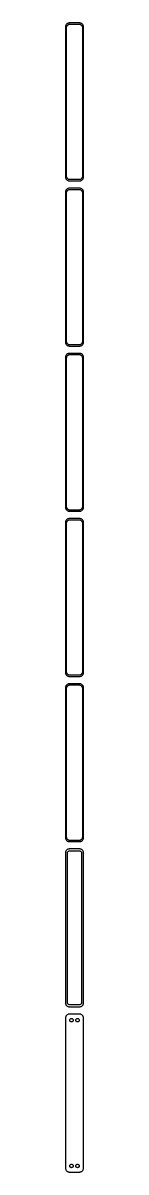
# Model space of a CAD drawing. Header units: metres. Extents: x -11 to 11, y 2963 to 6013.
# Drawn here: x -11 to 11, y 2963 to 4381 of the extents above; entities that cross this region are included whole.
import ezdxf

# ---------------------------------------------------------------- set-up
doc = ezdxf.new("R2010")
doc.units = ezdxf.units.M

msp = doc.modelspace()

# ---------------------------------------------------------------- linework, layer by layer
for p, q in [((-11.2106, 4377.13), (-11.25, 4376.5)), ((-11.25, 4376.5), (-11.25, 4191.5)), ((-11.0929, 4377.74), (-11.2106, 4377.13)), ((-10.8989, 4378.34), (-11.0929, 4377.74)), ((-10.6315, 4378.91), (-10.8989, 4378.34)), ((-10.2951, 4379.44), (-10.6315, 4378.91)), ((-9.89484, 4379.92), (-10.2951, 4379.44)), ((-9.43712, 4380.35), (-9.89484, 4379.92)), ((-9.75, 4376), (-9.71844, 4376.5)), ((-9.75, 4192), (-9.75, 4376)), ((-9.71844, 4376.5), (-9.62433, 4376.99)), ((-9.62433, 4376.99), (-9.4691, 4377.47)), ((-9.4691, 4377.47), (-9.25522, 4377.93)), ((-8.92912, 4380.72), (-9.43712, 4380.35)), ((-9.25522, 4377.93), (-8.98605, 4378.35)), ((-8.98605, 4378.35), (-8.66586, 4378.74)), ((-8.37889, 4381.02), (-8.92912, 4380.72)), ((-8.66586, 4378.74), (-8.29968, 4379.08)), ((-7.79507, 4381.26), (-8.37889, 4381.02)), ((-8.29968, 4379.08), (-7.8933, 4379.38)), ((-7.8933, 4379.38), (-7.45311, 4379.62)), ((-7.1869, 4381.41), (-7.79507, 4381.26)), ((-7.45311, 4379.62), (-6.98605, 4379.8)), ((-6.56395, 4381.49), (-7.1869, 4381.41)), ((-6.98605, 4379.8), (-6.49951, 4379.93)), ((6.56395, 4381.49), (-6.56395, 4381.49)), ((-6.49951, 4379.93), (-6.00116, 4379.99)), ((-6.00116, 4379.99), (6.00116, 4379.99)), ((6.00116, 4379.99), (6.49951, 4379.93)), ((6.49951, 4379.93), (6.98605, 4379.8)), ((7.1869, 4381.41), (6.56395, 4381.49)), ((6.98605, 4379.8), (7.45311, 4379.62)), ((7.79507, 4381.26), (7.1869, 4381.41)), ((7.45311, 4379.62), (7.8933, 4379.38)), ((8.37889, 4381.02), (7.79507, 4381.26)), ((7.8933, 4379.38), (8.29968, 4379.08)), ((8.29968, 4379.08), (8.66586, 4378.74)), ((8.92912, 4380.72), (8.37889, 4381.02)), ((8.66586, 4378.74), (8.98605, 4378.35)), ((9.43712, 4380.35), (8.92912, 4380.72)), ((8.98605, 4378.35), (9.25522, 4377.93)), ((9.25522, 4377.93), (9.4691, 4377.47)), ((9.89484, 4379.92), (9.43712, 4380.35)), ((9.4691, 4377.47), (9.62433, 4376.99)), ((9.62433, 4376.99), (9.71844, 4376.5)), ((9.71844, 4376.5), (9.75, 4376)), ((9.75, 4376), (9.75, 4192)), ((10.2951, 4379.44), (9.89484, 4379.92)), ((10.6315, 4378.91), (10.2951, 4379.44)), ((10.8989, 4378.34), (10.6315, 4378.91)), ((11.0929, 4377.74), (10.8989, 4378.34)), ((11.2106, 4377.13), (11.0929, 4377.74)), ((11.25, 4376.5), (11.2106, 4377.13)), ((11.25, 4191.5), (11.25, 4376.5)), ((-11.25, 4191.5), (-11.2106, 4190.87)), ((-11.2106, 4190.87), (-11.0929, 4190.26)), ((-11.0929, 4190.26), (-10.8989, 4189.66)), ((-10.8989, 4189.66), (-10.6315, 4189.09)), ((-10.6315, 4189.09), (-10.2951, 4188.56)), ((-10.2951, 4188.56), (-9.89484, 4188.08)), ((-9.89484, 4188.08), (-9.43712, 4187.65)), ((-9.71844, 4191.5), (-9.75, 4192)), ((-9.62433, 4191.01), (-9.71844, 4191.5)), ((-9.4691, 4190.53), (-9.62433, 4191.01)), ((-9.25522, 4190.07), (-9.4691, 4190.53)), ((-9.43712, 4187.65), (-8.92912, 4187.28)), ((-8.98605, 4189.65), (-9.25522, 4190.07)), ((-8.66586, 4189.26), (-8.98605, 4189.65)), ((-8.92912, 4187.28), (-8.37889, 4186.98)), ((-8.29968, 4188.92), (-8.66586, 4189.26)), ((-8.37889, 4186.98), (-7.79507, 4186.74)), ((-7.8933, 4188.62), (-8.29968, 4188.92)), ((-7.45311, 4188.38), (-7.8933, 4188.62)), ((-7.79507, 4186.74), (-7.1869, 4186.59)), ((-6.98605, 4188.2), (-7.45311, 4188.38)), ((-7.1869, 4186.59), (-6.56395, 4186.51)), ((-6.49951, 4188.07), (-6.98605, 4188.2)), ((-6.56395, 4186.51), (6.56395, 4186.51)), ((-6.00116, 4188.01), (-6.49951, 4188.07)), ((6.00116, 4188.01), (-6.00116, 4188.01)), ((6.49951, 4188.07), (6.00116, 4188.01)), ((6.98605, 4188.2), (6.49951, 4188.07)), ((6.56395, 4186.51), (7.1869, 4186.59)), ((7.45311, 4188.38), (6.98605, 4188.2)), ((7.1869, 4186.59), (7.79507, 4186.74)), ((7.8933, 4188.62), (7.45311, 4188.38)), ((7.79507, 4186.74), (8.37889, 4186.98)), ((8.29968, 4188.92), (7.8933, 4188.62)), ((8.66586, 4189.26), (8.29968, 4188.92)), ((8.37889, 4186.98), (8.92912, 4187.28)), ((8.98605, 4189.65), (8.66586, 4189.26)), ((8.92912, 4187.28), (9.43712, 4187.65)), ((9.25522, 4190.07), (8.98605, 4189.65)), ((9.4691, 4190.53), (9.25522, 4190.07)), ((9.43712, 4187.65), (9.89484, 4188.08)), ((9.62433, 4191.01), (9.4691, 4190.53)), ((9.71844, 4191.5), (9.62433, 4191.01)), ((9.75, 4192), (9.71844, 4191.5)), ((9.89484, 4188.08), (10.2951, 4188.56)), ((10.2951, 4188.56), (10.6315, 4189.09)), ((10.6315, 4189.09), (10.8989, 4189.66)), ((10.8989, 4189.66), (11.0929, 4190.26)), ((11.0929, 4190.26), (11.2106, 4190.87)), ((11.2106, 4190.87), (11.25, 4191.5)), ((-11.2106, 4173.13), (-11.25, 4172.5)), ((-11.25, 4172.5), (-11.25, 3987.5)), ((-11.0929, 4173.74), (-11.2106, 4173.13)), ((-10.8989, 4174.34), (-11.0929, 4173.74)), ((-10.6315, 4174.91), (-10.8989, 4174.34)), ((-10.2951, 4175.44), (-10.6315, 4174.91)), ((-9.89484, 4175.92), (-10.2951, 4175.44)), ((-9.43712, 4176.35), (-9.89484, 4175.92)), ((-9.75, 4172), (-9.71844, 4172.5)), ((-9.75, 3988), (-9.75, 4172)), ((-9.71844, 4172.5), (-9.62433, 4172.99)), ((-9.62433, 4172.99), (-9.4691, 4173.47)), ((-9.4691, 4173.47), (-9.25522, 4173.93)), ((-8.92912, 4176.72), (-9.43712, 4176.35)), ((-9.25522, 4173.93), (-8.98605, 4174.35)), ((-8.98605, 4174.35), (-8.66586, 4174.74)), ((-8.37889, 4177.02), (-8.92912, 4176.72)), ((-8.66586, 4174.74), (-8.29968, 4175.08)), ((-7.79507, 4177.26), (-8.37889, 4177.02)), ((-8.29968, 4175.08), (-7.8933, 4175.38)), ((-7.8933, 4175.38), (-7.45311, 4175.62)), ((-7.1869, 4177.41), (-7.79507, 4177.26)), ((-7.45311, 4175.62), (-6.98605, 4175.8)), ((-6.56395, 4177.49), (-7.1869, 4177.41)), ((-6.98605, 4175.8), (-6.49951, 4175.93)), ((6.56395, 4177.49), (-6.56395, 4177.49)), ((-6.49951, 4175.93), (-6.00116, 4175.99)), ((-6.00116, 4175.99), (6.00116, 4175.99)), ((6.00116, 4175.99), (6.49951, 4175.93)), ((6.49951, 4175.93), (6.98605, 4175.8)), ((7.1869, 4177.41), (6.56395, 4177.49)), ((6.98605, 4175.8), (7.45311, 4175.62)), ((7.79507, 4177.26), (7.1869, 4177.41)), ((7.45311, 4175.62), (7.8933, 4175.38)), ((8.37889, 4177.02), (7.79507, 4177.26)), ((7.8933, 4175.38), (8.29968, 4175.08)), ((8.29968, 4175.08), (8.66586, 4174.74)), ((8.92912, 4176.72), (8.37889, 4177.02)), ((8.66586, 4174.74), (8.98605, 4174.35)), ((9.43712, 4176.35), (8.92912, 4176.72)), ((8.98605, 4174.35), (9.25522, 4173.93)), ((9.25522, 4173.93), (9.4691, 4173.47)), ((9.89484, 4175.92), (9.43712, 4176.35)), ((9.4691, 4173.47), (9.62433, 4172.99)), ((9.62433, 4172.99), (9.71844, 4172.5)), ((9.71844, 4172.5), (9.75, 4172)), ((9.75, 4172), (9.75, 3988)), ((10.2951, 4175.44), (9.89484, 4175.92)), ((10.6315, 4174.91), (10.2951, 4175.44)), ((10.8989, 4174.34), (10.6315, 4174.91)), ((11.0929, 4173.74), (10.8989, 4174.34)), ((11.2106, 4173.13), (11.0929, 4173.74)), ((11.25, 4172.5), (11.2106, 4173.13)), ((11.25, 3987.5), (11.25, 4172.5)), ((-11.25, 3987.5), (-11.2106, 3986.87)), ((-9.71844, 3987.5), (-9.75, 3988)), ((-9.62433, 3987.01), (-9.71844, 3987.5)), ((9.71844, 3987.5), (9.62433, 3987.01)), ((9.75, 3988), (9.71844, 3987.5)), ((11.2106, 3986.87), (11.25, 3987.5)), ((-11.2106, 3986.87), (-11.0929, 3986.26)), ((-11.0929, 3986.26), (-10.8989, 3985.66)), ((-10.8989, 3985.66), (-10.6315, 3985.09)), ((-10.6315, 3985.09), (-10.2951, 3984.56)), ((-10.2951, 3984.56), (-9.89484, 3984.08)), ((-9.89484, 3984.08), (-9.43712, 3983.65)), ((-9.4691, 3986.53), (-9.62433, 3987.01)), ((-9.25522, 3986.07), (-9.4691, 3986.53)), ((-9.43712, 3983.65), (-8.92912, 3983.28)), ((-8.98605, 3985.65), (-9.25522, 3986.07)), ((-8.66586, 3985.26), (-8.98605, 3985.65)), ((-8.92912, 3983.28), (-8.37889, 3982.98)), ((-8.29968, 3984.92), (-8.66586, 3985.26)), ((-8.37889, 3982.98), (-7.79507, 3982.74)), ((-7.79507, 3973.26), (-8.37889, 3973.02)), ((-7.8933, 3984.62), (-8.29968, 3984.92)), ((-7.45311, 3984.38), (-7.8933, 3984.62)), ((-7.79507, 3982.74), (-7.1869, 3982.59)), ((-7.1869, 3973.41), (-7.79507, 3973.26)), ((-6.98605, 3984.2), (-7.45311, 3984.38)), ((-7.1869, 3982.59), (-6.56395, 3982.51)), ((-6.56395, 3973.49), (-7.1869, 3973.41)), ((-6.49951, 3984.07), (-6.98605, 3984.2)), ((-6.56395, 3982.51), (6.56395, 3982.51)), ((6.56395, 3973.49), (-6.56395, 3973.49)), ((-6.00116, 3984.01), (-6.49951, 3984.07)), ((6.00116, 3984.01), (-6.00116, 3984.01)), ((6.49951, 3984.07), (6.00116, 3984.01)), ((6.98605, 3984.2), (6.49951, 3984.07)), ((6.56395, 3982.51), (7.1869, 3982.59)), ((7.1869, 3973.41), (6.56395, 3973.49)), ((7.45311, 3984.38), (6.98605, 3984.2)), ((7.1869, 3982.59), (7.79507, 3982.74)), ((7.79507, 3973.26), (7.1869, 3973.41)), ((7.8933, 3984.62), (7.45311, 3984.38)), ((7.79507, 3982.74), (8.37889, 3982.98)), ((8.37889, 3973.02), (7.79507, 3973.26)), ((8.29968, 3984.92), (7.8933, 3984.62)), ((8.66586, 3985.26), (8.29968, 3984.92)), ((8.37889, 3982.98), (8.92912, 3983.28)), ((8.98605, 3985.65), (8.66586, 3985.26)), ((8.92912, 3983.28), (9.43712, 3983.65)), ((9.25522, 3986.07), (8.98605, 3985.65)), ((9.4691, 3986.53), (9.25522, 3986.07)), ((9.43712, 3983.65), (9.89484, 3984.08)), ((9.62433, 3987.01), (9.4691, 3986.53)), ((9.89484, 3984.08), (10.2951, 3984.56)), ((10.2951, 3984.56), (10.6315, 3985.09)), ((10.6315, 3985.09), (10.8989, 3985.66)), ((10.8989, 3985.66), (11.0929, 3986.26)), ((11.0929, 3986.26), (11.2106, 3986.87)), ((-11.2106, 3969.13), (-11.25, 3968.5)), ((-11.25, 3968.5), (-11.25, 3783.5)), ((-11.0929, 3969.74), (-11.2106, 3969.13)), ((-10.8989, 3970.34), (-11.0929, 3969.74)), ((-10.6315, 3970.91), (-10.8989, 3970.34)), ((-10.2951, 3971.44), (-10.6315, 3970.91)), ((-9.89484, 3971.92), (-10.2951, 3971.44)), ((-9.43712, 3972.35), (-9.89484, 3971.92)), ((-9.75, 3968), (-9.71844, 3968.5)), ((-9.75, 3784), (-9.75, 3968)), ((-9.71844, 3968.5), (-9.62433, 3968.99)), ((-9.62433, 3968.99), (-9.4691, 3969.47)), ((-9.4691, 3969.47), (-9.25522, 3969.93)), ((-8.92912, 3972.72), (-9.43712, 3972.35)), ((-9.25522, 3969.93), (-8.98605, 3970.35)), ((-8.98605, 3970.35), (-8.66586, 3970.74)), ((-8.37889, 3973.02), (-8.92912, 3972.72)), ((-8.66586, 3970.74), (-8.29968, 3971.08)), ((-8.29968, 3971.08), (-7.8933, 3971.38)), ((-7.8933, 3971.38), (-7.45311, 3971.62)), ((-7.45311, 3971.62), (-6.98605, 3971.8)), ((-6.98605, 3971.8), (-6.49951, 3971.93)), ((-6.49951, 3971.93), (-6.00116, 3971.99)), ((-6.00116, 3971.99), (6.00116, 3971.99)), ((6.00116, 3971.99), (6.49951, 3971.93)), ((6.49951, 3971.93), (6.98605, 3971.8)), ((6.98605, 3971.8), (7.45311, 3971.62)), ((7.45311, 3971.62), (7.8933, 3971.38)), ((7.8933, 3971.38), (8.29968, 3971.08)), ((8.29968, 3971.08), (8.66586, 3970.74)), ((8.92912, 3972.72), (8.37889, 3973.02)), ((8.66586, 3970.74), (8.98605, 3970.35)), ((9.43712, 3972.35), (8.92912, 3972.72)), ((8.98605, 3970.35), (9.25522, 3969.93)), ((9.25522, 3969.93), (9.4691, 3969.47)), ((9.89484, 3971.92), (9.43712, 3972.35)), ((9.4691, 3969.47), (9.62433, 3968.99)), ((9.62433, 3968.99), (9.71844, 3968.5)), ((9.71844, 3968.5), (9.75, 3968)), ((9.75, 3968), (9.75, 3784)), ((10.2951, 3971.44), (9.89484, 3971.92)), ((10.6315, 3970.91), (10.2951, 3971.44)), ((10.8989, 3970.34), (10.6315, 3970.91)), ((11.0929, 3969.74), (10.8989, 3970.34)), ((11.2106, 3969.13), (11.0929, 3969.74)), ((11.25, 3968.5), (11.2106, 3969.13)), ((11.25, 3783.5), (11.25, 3968.5)), ((-11.25, 3783.5), (-11.2106, 3782.87)), ((-11.2106, 3782.87), (-11.0929, 3782.26)), ((-11.0929, 3782.26), (-10.8989, 3781.66)), ((-10.8989, 3781.66), (-10.6315, 3781.09)), ((-10.6315, 3781.09), (-10.2951, 3780.56)), ((-10.2951, 3780.56), (-9.89484, 3780.08)), ((-9.89484, 3780.08), (-9.43712, 3779.65)), ((-9.71844, 3783.5), (-9.75, 3784)), ((-9.62433, 3783.01), (-9.71844, 3783.5)), ((-9.4691, 3782.53), (-9.62433, 3783.01)), ((-9.25522, 3782.07), (-9.4691, 3782.53)), ((-9.43712, 3779.65), (-8.92912, 3779.28)), ((-8.98605, 3781.65), (-9.25522, 3782.07)), ((-8.66586, 3781.26), (-8.98605, 3781.65)), ((-8.92912, 3779.28), (-8.37889, 3778.98)), ((-8.29968, 3780.92), (-8.66586, 3781.26)), ((-8.37889, 3778.98), (-7.79507, 3778.74)), ((-7.8933, 3780.62), (-8.29968, 3780.92)), ((-7.45311, 3780.38), (-7.8933, 3780.62)), ((-7.79507, 3778.74), (-7.1869, 3778.59)), ((-6.98605, 3780.2), (-7.45311, 3780.38)), ((-7.1869, 3778.59), (-6.56395, 3778.51)), ((-6.49951, 3780.07), (-6.98605, 3780.2)), ((-6.56395, 3778.51), (6.56395, 3778.51)), ((-6.00116, 3780.01), (-6.49951, 3780.07)), ((6.00116, 3780.01), (-6.00116, 3780.01)), ((6.49951, 3780.07), (6.00116, 3780.01)), ((6.98605, 3780.2), (6.49951, 3780.07)), ((6.56395, 3778.51), (7.1869, 3778.59)), ((7.45311, 3780.38), (6.98605, 3780.2)), ((7.1869, 3778.59), (7.79507, 3778.74)), ((7.8933, 3780.62), (7.45311, 3780.38)), ((7.79507, 3778.74), (8.37889, 3778.98)), ((8.29968, 3780.92), (7.8933, 3780.62)), ((8.66586, 3781.26), (8.29968, 3780.92)), ((8.37889, 3778.98), (8.92912, 3779.28)), ((8.98605, 3781.65), (8.66586, 3781.26)), ((8.92912, 3779.28), (9.43712, 3779.65)), ((9.25522, 3782.07), (8.98605, 3781.65)), ((9.4691, 3782.53), (9.25522, 3782.07)), ((9.43712, 3779.65), (9.89484, 3780.08)), ((9.62433, 3783.01), (9.4691, 3782.53)), ((9.71844, 3783.5), (9.62433, 3783.01)), ((9.75, 3784), (9.71844, 3783.5)), ((9.89484, 3780.08), (10.2951, 3780.56)), ((10.2951, 3780.56), (10.6315, 3781.09)), ((10.6315, 3781.09), (10.8989, 3781.66)), ((10.8989, 3781.66), (11.0929, 3782.26)), ((11.0929, 3782.26), (11.2106, 3782.87)), ((11.2106, 3782.87), (11.25, 3783.5)), ((-11.2106, 3765.13), (-11.25, 3764.5)), ((-11.25, 3764.5), (-11.25, 3579.5)), ((-11.0929, 3765.74), (-11.2106, 3765.13)), ((-10.8989, 3766.34), (-11.0929, 3765.74)), ((-10.6315, 3766.91), (-10.8989, 3766.34)), ((-10.2951, 3767.44), (-10.6315, 3766.91)), ((-9.89484, 3767.92), (-10.2951, 3767.44)), ((-9.43712, 3768.35), (-9.89484, 3767.92)), ((-9.75, 3764), (-9.71844, 3764.5)), ((-9.75, 3580), (-9.75, 3764)), ((-9.71844, 3764.5), (-9.62433, 3764.99)), ((-9.62433, 3764.99), (-9.4691, 3765.47)), ((-9.4691, 3765.47), (-9.25522, 3765.93)), ((-8.92912, 3768.72), (-9.43712, 3768.35)), ((-9.25522, 3765.93), (-8.98605, 3766.35)), ((-8.98605, 3766.35), (-8.66586, 3766.74)), ((-8.37889, 3769.02), (-8.92912, 3768.72)), ((-8.66586, 3766.74), (-8.29968, 3767.08)), ((-7.79507, 3769.26), (-8.37889, 3769.02)), ((-8.29968, 3767.08), (-7.8933, 3767.38)), ((-7.8933, 3767.38), (-7.45311, 3767.62)), ((-7.1869, 3769.41), (-7.79507, 3769.26)), ((-7.45311, 3767.62), (-6.98605, 3767.8)), ((-6.56395, 3769.49), (-7.1869, 3769.41)), ((-6.98605, 3767.8), (-6.49951, 3767.93)), ((6.56395, 3769.49), (-6.56395, 3769.49)), ((-6.49951, 3767.93), (-6.00116, 3767.99)), ((-6.00116, 3767.99), (6.00116, 3767.99)), ((6.00116, 3767.99), (6.49951, 3767.93)), ((6.49951, 3767.93), (6.98605, 3767.8)), ((7.1869, 3769.41), (6.56395, 3769.49)), ((6.98605, 3767.8), (7.45311, 3767.62)), ((7.79507, 3769.26), (7.1869, 3769.41)), ((7.45311, 3767.62), (7.8933, 3767.38)), ((8.37889, 3769.02), (7.79507, 3769.26)), ((7.8933, 3767.38), (8.29968, 3767.08)), ((8.29968, 3767.08), (8.66586, 3766.74)), ((8.92912, 3768.72), (8.37889, 3769.02)), ((8.66586, 3766.74), (8.98605, 3766.35)), ((9.43712, 3768.35), (8.92912, 3768.72)), ((8.98605, 3766.35), (9.25522, 3765.93)), ((9.25522, 3765.93), (9.4691, 3765.47)), ((9.89484, 3767.92), (9.43712, 3768.35)), ((9.4691, 3765.47), (9.62433, 3764.99)), ((9.62433, 3764.99), (9.71844, 3764.5)), ((9.71844, 3764.5), (9.75, 3764)), ((9.75, 3764), (9.75, 3580)), ((10.2951, 3767.44), (9.89484, 3767.92)), ((10.6315, 3766.91), (10.2951, 3767.44)), ((10.8989, 3766.34), (10.6315, 3766.91)), ((11.0929, 3765.74), (10.8989, 3766.34)), ((11.2106, 3765.13), (11.0929, 3765.74)), ((11.25, 3764.5), (11.2106, 3765.13)), ((11.25, 3579.5), (11.25, 3764.5)), ((-11.25, 3579.5), (-11.2106, 3578.87)), ((-11.2106, 3578.87), (-11.0929, 3578.26)), ((-11.0929, 3578.26), (-10.8989, 3577.66)), ((-10.8989, 3577.66), (-10.6315, 3577.09)), ((-10.6315, 3577.09), (-10.2951, 3576.56)), ((-10.2951, 3576.56), (-9.89484, 3576.08)), ((-9.89484, 3576.08), (-9.43712, 3575.65)), ((-9.71844, 3579.5), (-9.75, 3580)), ((-9.62433, 3579.01), (-9.71844, 3579.5)), ((-9.4691, 3578.53), (-9.62433, 3579.01)), ((-9.25522, 3578.07), (-9.4691, 3578.53)), ((-8.98605, 3577.65), (-9.25522, 3578.07)), ((-8.66586, 3577.26), (-8.98605, 3577.65)), ((-8.29968, 3576.92), (-8.66586, 3577.26)), ((-7.8933, 3576.62), (-8.29968, 3576.92)), ((-7.45311, 3576.38), (-7.8933, 3576.62)), ((-6.98605, 3576.2), (-7.45311, 3576.38)), ((-6.49951, 3576.07), (-6.98605, 3576.2)), ((-6.00116, 3576.01), (-6.49951, 3576.07)), ((6.00116, 3576.01), (-6.00116, 3576.01)), ((6.49951, 3576.07), (6.00116, 3576.01)), ((6.98605, 3576.2), (6.49951, 3576.07)), ((7.45311, 3576.38), (6.98605, 3576.2)), ((7.8933, 3576.62), (7.45311, 3576.38)), ((8.29968, 3576.92), (7.8933, 3576.62)), ((8.66586, 3577.26), (8.29968, 3576.92)), ((8.98605, 3577.65), (8.66586, 3577.26)), ((9.25522, 3578.07), (8.98605, 3577.65)), ((9.4691, 3578.53), (9.25522, 3578.07)), ((9.43712, 3575.65), (9.89484, 3576.08)), ((9.62433, 3579.01), (9.4691, 3578.53)), ((9.71844, 3579.5), (9.62433, 3579.01)), ((9.75, 3580), (9.71844, 3579.5)), ((9.89484, 3576.08), (10.2951, 3576.56)), ((10.2951, 3576.56), (10.6315, 3577.09)), ((10.6315, 3577.09), (10.8989, 3577.66)), ((10.8989, 3577.66), (11.0929, 3578.26)), ((11.0929, 3578.26), (11.2106, 3578.87)), ((11.2106, 3578.87), (11.25, 3579.5)), ((-11.0929, 3561.74), (-11.2106, 3561.13)), ((-10.8989, 3562.34), (-11.0929, 3561.74)), ((-10.6315, 3562.91), (-10.8989, 3562.34)), ((-10.2951, 3563.44), (-10.6315, 3562.91)), ((-9.89484, 3563.92), (-10.2951, 3563.44)), ((-9.43712, 3564.35), (-9.89484, 3563.92)), ((-9.4691, 3561.47), (-9.25522, 3561.93)), ((-9.43712, 3575.65), (-8.92912, 3575.28)), ((-8.92912, 3564.72), (-9.43712, 3564.35)), ((-9.25522, 3561.93), (-8.98605, 3562.35)), ((-8.98605, 3562.35), (-8.66586, 3562.74)), ((-8.92912, 3575.28), (-8.37889, 3574.98)), ((-8.37889, 3565.02), (-8.92912, 3564.72)), ((-8.66586, 3562.74), (-8.29968, 3563.08)), ((-8.37889, 3574.98), (-7.79507, 3574.74)), ((-7.79507, 3565.26), (-8.37889, 3565.02)), ((-8.29968, 3563.08), (-7.8933, 3563.38)), ((-7.8933, 3563.38), (-7.45311, 3563.62)), ((-7.79507, 3574.74), (-7.1869, 3574.59)), ((-7.1869, 3565.41), (-7.79507, 3565.26)), ((-7.45311, 3563.62), (-6.98605, 3563.8)), ((-7.1869, 3574.59), (-6.56395, 3574.51)), ((-6.56395, 3565.49), (-7.1869, 3565.41)), ((-6.98605, 3563.8), (-6.49951, 3563.93)), ((-6.56395, 3574.51), (6.56395, 3574.51)), ((6.56395, 3565.49), (-6.56395, 3565.49)), ((-6.49951, 3563.93), (-6.00116, 3563.99)), ((-6.00116, 3563.99), (6.00116, 3563.99)), ((6.00116, 3563.99), (6.49951, 3563.93)), ((6.49951, 3563.93), (6.98605, 3563.8)), ((6.56395, 3574.51), (7.1869, 3574.59)), ((7.1869, 3565.41), (6.56395, 3565.49)), ((6.98605, 3563.8), (7.45311, 3563.62)), ((7.1869, 3574.59), (7.79507, 3574.74)), ((7.79507, 3565.26), (7.1869, 3565.41)), ((7.45311, 3563.62), (7.8933, 3563.38)), ((7.79507, 3574.74), (8.37889, 3574.98)), ((8.37889, 3565.02), (7.79507, 3565.26)), ((7.8933, 3563.38), (8.29968, 3563.08)), ((8.29968, 3563.08), (8.66586, 3562.74)), ((8.37889, 3574.98), (8.92912, 3575.28)), ((8.92912, 3564.72), (8.37889, 3565.02)), ((8.66586, 3562.74), (8.98605, 3562.35)), ((8.92912, 3575.28), (9.43712, 3575.65)), ((9.43712, 3564.35), (8.92912, 3564.72)), ((8.98605, 3562.35), (9.25522, 3561.93)), ((9.25522, 3561.93), (9.4691, 3561.47)), ((9.89484, 3563.92), (9.43712, 3564.35)), ((10.2951, 3563.44), (9.89484, 3563.92)), ((10.6315, 3562.91), (10.2951, 3563.44)), ((10.8989, 3562.34), (10.6315, 3562.91)), ((11.0929, 3561.74), (10.8989, 3562.34)), ((11.2106, 3561.13), (11.0929, 3561.74)), ((-11.2106, 3561.13), (-11.25, 3560.5)), ((-11.25, 3560.5), (-11.25, 3375.5)), ((-9.75, 3560), (-9.71844, 3560.5)), ((-9.75, 3376), (-9.75, 3560)), ((-9.71844, 3560.5), (-9.62433, 3560.99)), ((-9.62433, 3560.99), (-9.4691, 3561.47)), ((9.4691, 3561.47), (9.62433, 3560.99)), ((9.62433, 3560.99), (9.71844, 3560.5)), ((9.71844, 3560.5), (9.75, 3560)), ((9.75, 3560), (9.75, 3376)), ((11.25, 3560.5), (11.2106, 3561.13)), ((11.25, 3375.5), (11.25, 3560.5)), ((-11.25, 3375.5), (-11.2106, 3374.87)), ((-11.2106, 3374.87), (-11.0929, 3374.26)), ((-11.0929, 3374.26), (-10.8989, 3373.66)), ((-10.8989, 3373.66), (-10.6315, 3373.09)), ((-10.6315, 3373.09), (-10.2951, 3372.56)), ((-10.2951, 3372.56), (-9.89484, 3372.08)), ((-9.89484, 3372.08), (-9.43712, 3371.65)), ((-9.71844, 3375.5), (-9.75, 3376)), ((-9.62433, 3375.01), (-9.71844, 3375.5)), ((-9.4691, 3374.53), (-9.62433, 3375.01)), ((-9.25522, 3374.07), (-9.4691, 3374.53)), ((-9.43712, 3371.65), (-8.92912, 3371.28)), ((-8.98605, 3373.65), (-9.25522, 3374.07)), ((-8.66586, 3373.26), (-8.98605, 3373.65)), ((-8.92912, 3371.28), (-8.37889, 3370.98)), ((-8.29968, 3372.92), (-8.66586, 3373.26)), ((-8.37889, 3370.98), (-7.79507, 3370.74)), ((-7.8933, 3372.62), (-8.29968, 3372.92)), ((-7.45311, 3372.38), (-7.8933, 3372.62)), ((-7.79507, 3370.74), (-7.1869, 3370.59)), ((-6.98605, 3372.2), (-7.45311, 3372.38)), ((-7.1869, 3370.59), (-6.56395, 3370.51)), ((-6.49951, 3372.07), (-6.98605, 3372.2)), ((-6.56395, 3370.51), (6.56395, 3370.51)), ((-6.00116, 3372.01), (-6.49951, 3372.07)), ((6.00116, 3372.01), (-6.00116, 3372.01)), ((6.49951, 3372.07), (6.00116, 3372.01)), ((6.98605, 3372.2), (6.49951, 3372.07)), ((6.56395, 3370.51), (7.1869, 3370.59)), ((7.45311, 3372.38), (6.98605, 3372.2)), ((7.1869, 3370.59), (7.79507, 3370.74)), ((7.8933, 3372.62), (7.45311, 3372.38)), ((7.79507, 3370.74), (8.37889, 3370.98)), ((8.29968, 3372.92), (7.8933, 3372.62)), ((8.66586, 3373.26), (8.29968, 3372.92)), ((8.37889, 3370.98), (8.92912, 3371.28)), ((8.98605, 3373.65), (8.66586, 3373.26)), ((8.92912, 3371.28), (9.43712, 3371.65)), ((9.25522, 3374.07), (8.98605, 3373.65)), ((9.4691, 3374.53), (9.25522, 3374.07)), ((9.43712, 3371.65), (9.89484, 3372.08)), ((9.62433, 3375.01), (9.4691, 3374.53)), ((9.71844, 3375.5), (9.62433, 3375.01)), ((9.75, 3376), (9.71844, 3375.5)), ((9.89484, 3372.08), (10.2951, 3372.56)), ((10.2951, 3372.56), (10.6315, 3373.09)), ((10.6315, 3373.09), (10.8989, 3373.66)), ((10.8989, 3373.66), (11.0929, 3374.26)), ((11.0929, 3374.26), (11.2106, 3374.87)), ((11.2106, 3374.87), (11.25, 3375.5)), ((-11.2106, 3357.13), (-11.25, 3356.5)), ((-11.25, 3356.5), (-11.25, 3171.5)), ((-11.0929, 3357.74), (-11.2106, 3357.13)), ((-10.8989, 3358.34), (-11.0929, 3357.74)), ((-10.6315, 3358.91), (-10.8989, 3358.34)), ((-10.2951, 3359.44), (-10.6315, 3358.91)), ((-9.89484, 3359.92), (-10.2951, 3359.44)), ((-9.43712, 3360.35), (-9.89484, 3359.92)), ((-8.92912, 3360.72), (-9.43712, 3360.35)), ((-8.37889, 3361.02), (-8.92912, 3360.72)), ((-8.86292, 3356), (-8.83836, 3356.39)), ((-8.86292, 3172), (-8.86292, 3356)), ((-8.83836, 3356.39), (-8.76512, 3356.77)), ((-8.76512, 3356.77), (-8.64432, 3357.15)), ((-8.64432, 3357.15), (-8.47786, 3357.5)), ((-8.47786, 3357.5), (-8.2684, 3357.83)), ((-7.79507, 3361.26), (-8.37889, 3361.02)), ((-8.2684, 3357.83), (-8.01921, 3358.13)), ((-8.01921, 3358.13), (-7.73424, 3358.4)), ((-7.1869, 3361.41), (-7.79507, 3361.26)), ((-7.73424, 3358.4), (-7.41798, 3358.63)), ((-7.41798, 3358.63), (-7.07541, 3358.82)), ((-6.56395, 3361.49), (-7.1869, 3361.41)), ((-7.07541, 3358.82), (-6.71194, 3358.96)), ((-6.71194, 3358.96), (-6.3333, 3359.06)), ((6.56395, 3361.49), (-6.56395, 3361.49)), ((-6.3333, 3359.06), (-5.94545, 3359.11)), ((-5.94545, 3359.11), (5.94545, 3359.11)), ((5.94545, 3359.11), (6.3333, 3359.06)), ((6.3333, 3359.06), (6.71194, 3358.96)), ((7.1869, 3361.41), (6.56395, 3361.49)), ((6.71194, 3358.96), (7.07541, 3358.82)), ((7.07541, 3358.82), (7.41798, 3358.63)), ((7.79507, 3361.26), (7.1869, 3361.41)), ((7.41798, 3358.63), (7.73424, 3358.4)), ((7.73424, 3358.4), (8.01921, 3358.13)), ((8.37889, 3361.02), (7.79507, 3361.26)), ((8.01921, 3358.13), (8.2684, 3357.83)), ((8.2684, 3357.83), (8.47786, 3357.5)), ((8.92912, 3360.72), (8.37889, 3361.02)), ((8.47786, 3357.5), (8.64432, 3357.15)), ((8.64432, 3357.15), (8.76512, 3356.77)), ((8.76512, 3356.77), (8.83836, 3356.39)), ((8.83836, 3356.39), (8.86292, 3356)), ((8.86292, 3356), (8.86292, 3172)), ((9.43712, 3360.35), (8.92912, 3360.72)), ((9.89484, 3359.92), (9.43712, 3360.35)), ((10.2951, 3359.44), (9.89484, 3359.92)), ((10.6315, 3358.91), (10.2951, 3359.44)), ((10.8989, 3358.34), (10.6315, 3358.91)), ((11.0929, 3357.74), (10.8989, 3358.34)), ((11.2106, 3357.13), (11.0929, 3357.74)), ((11.25, 3356.5), (11.2106, 3357.13)), ((11.25, 3171.5), (11.25, 3356.5)), ((-11.25, 3171.5), (-11.2106, 3170.87)), ((-11.2106, 3170.87), (-11.0929, 3170.26)), ((-11.0929, 3170.26), (-10.8989, 3169.66)), ((-10.8989, 3169.66), (-10.6315, 3169.09)), ((-10.6315, 3169.09), (-10.2951, 3168.56)), ((-10.2951, 3168.56), (-9.89484, 3168.08)), ((-9.89484, 3168.08), (-9.43712, 3167.65)), ((-9.43712, 3167.65), (-8.92912, 3167.28)), ((-8.92912, 3167.28), (-8.37889, 3166.98)), ((-8.83836, 3171.61), (-8.86292, 3172)), ((-8.76512, 3171.23), (-8.83836, 3171.61)), ((-8.64432, 3170.85), (-8.76512, 3171.23)), ((-8.47786, 3170.5), (-8.64432, 3170.85)), ((-8.2684, 3170.17), (-8.47786, 3170.5)), ((-8.37889, 3166.98), (-7.79507, 3166.74)), ((-8.01921, 3169.87), (-8.2684, 3170.17)), ((-7.73424, 3169.6), (-8.01921, 3169.87)), ((-7.79507, 3166.74), (-7.1869, 3166.59)), ((-7.41798, 3169.37), (-7.73424, 3169.6)), ((-7.07541, 3169.18), (-7.41798, 3169.37)), ((-7.1869, 3166.59), (-6.56395, 3166.51)), ((-6.71194, 3169.04), (-7.07541, 3169.18)), ((-6.3333, 3168.94), (-6.71194, 3169.04)), ((-6.56395, 3166.51), (6.56395, 3166.51)), ((-5.94545, 3168.89), (-6.3333, 3168.94)), ((5.94545, 3168.89), (-5.94545, 3168.89)), ((6.3333, 3168.94), (5.94545, 3168.89)), ((6.71194, 3169.04), (6.3333, 3168.94)), ((6.56395, 3166.51), (7.1869, 3166.59)), ((7.07541, 3169.18), (6.71194, 3169.04)), ((7.41798, 3169.37), (7.07541, 3169.18)), ((7.1869, 3166.59), (7.79507, 3166.74)), ((7.73424, 3169.6), (7.41798, 3169.37)), ((8.01921, 3169.87), (7.73424, 3169.6)), ((7.79507, 3166.74), (8.37889, 3166.98)), ((8.2684, 3170.17), (8.01921, 3169.87)), ((8.47786, 3170.5), (8.2684, 3170.17)), ((8.37889, 3166.98), (8.92912, 3167.28)), ((8.64432, 3170.85), (8.47786, 3170.5)), ((8.76512, 3171.23), (8.64432, 3170.85)), ((8.83836, 3171.61), (8.76512, 3171.23)), ((8.86292, 3172), (8.83836, 3171.61)), ((8.92912, 3167.28), (9.43712, 3167.65)), ((9.43712, 3167.65), (9.89484, 3168.08)), ((9.89484, 3168.08), (10.2951, 3168.56)), ((10.2951, 3168.56), (10.6315, 3169.09)), ((10.6315, 3169.09), (10.8989, 3169.66)), ((10.8989, 3169.66), (11.0929, 3170.26)), ((11.0929, 3170.26), (11.2106, 3170.87)), ((11.2106, 3170.87), (11.25, 3171.5)), ((-11.2106, 3153.13), (-11.25, 3152.5)), ((-11.25, 3152.5), (-11.25, 2967.5)), ((-11.0929, 3153.74), (-11.2106, 3153.13)), ((-10.8989, 3154.34), (-11.0929, 3153.74)), ((-10.6315, 3154.91), (-10.8989, 3154.34)), ((-10.2951, 3155.44), (-10.6315, 3154.91)), ((-9.89484, 3155.92), (-10.2951, 3155.44)), ((-9.43712, 3156.35), (-9.89484, 3155.92)), ((-8.92912, 3156.72), (-9.43712, 3156.35)), ((-8.37889, 3157.02), (-8.92912, 3156.72)), ((-7.79507, 3157.26), (-8.37889, 3157.02)), ((-7.1869, 3157.41), (-7.79507, 3157.26)), ((-6.56395, 3157.49), (-7.1869, 3157.41)), ((6.56395, 3157.49), (-6.56395, 3157.49)), ((-5.88528, 3150), (-5.86845, 3150.27)), ((-5.86845, 3150.27), (-5.81821, 3150.53)), ((-5.81821, 3150.53), (-5.73534, 3150.79)), ((-5.73534, 3150.79), (-5.62117, 3151.03)), ((-5.62117, 3151.03), (-5.47748, 3151.26)), ((-5.47748, 3151.26), (-5.30655, 3151.46)), ((-5.30655, 3151.46), (-5.11108, 3151.65)), ((-5.11108, 3151.65), (-4.89413, 3151.8)), ((-4.89413, 3151.8), (-4.65915, 3151.93)), ((-4.65915, 3151.93), (-4.40984, 3152.03)), ((-4.40984, 3152.03), (-4.1501, 3152.1)), ((-4.1501, 3152.1), (-3.88406, 3152.13)), ((-3.88406, 3152.13), (-3.61592, 3152.13)), ((-3.61592, 3152.13), (-3.34988, 3152.1)), ((-3.34988, 3152.1), (-3.09015, 3152.03)), ((-3.09015, 3152.03), (-2.84084, 3151.93)), ((-2.84084, 3151.93), (-2.60585, 3151.8)), ((-2.60585, 3151.8), (-2.3889, 3151.65)), ((-2.3889, 3151.65), (-2.19344, 3151.46)), ((-2.19344, 3151.46), (-2.02251, 3151.26)), ((-2.02251, 3151.26), (-1.87881, 3151.03)), ((-1.87881, 3151.03), (-1.76465, 3150.79)), ((-1.76465, 3150.79), (-1.68178, 3150.53)), ((-1.68178, 3150.53), (-1.63153, 3150.27)), ((-1.63153, 3150.27), (-1.6147, 3150)), ((1.6147, 3150), (1.63153, 3150.27)), ((1.63153, 3150.27), (1.68178, 3150.53)), ((1.68178, 3150.53), (1.76465, 3150.79)), ((1.76465, 3150.79), (1.87881, 3151.03)), ((1.87881, 3151.03), (2.02251, 3151.26)), ((2.02251, 3151.26), (2.19344, 3151.46)), ((2.19344, 3151.46), (2.3889, 3151.65)), ((2.3889, 3151.65), (2.60585, 3151.8)), ((2.60585, 3151.8), (2.84084, 3151.93)), ((2.84084, 3151.93), (3.09015, 3152.03)), ((3.09015, 3152.03), (3.34988, 3152.1)), ((3.34988, 3152.1), (3.61592, 3152.13)), ((3.61592, 3152.13), (3.88406, 3152.13)), ((3.88406, 3152.13), (4.1501, 3152.1)), ((4.1501, 3152.1), (4.40984, 3152.03)), ((4.40984, 3152.03), (4.65915, 3151.93)), ((4.65915, 3151.93), (4.89413, 3151.8)), ((4.89413, 3151.8), (5.11108, 3151.65)), ((5.11108, 3151.65), (5.30655, 3151.46)), ((5.30655, 3151.46), (5.47748, 3151.26)), ((5.47748, 3151.26), (5.62117, 3151.03)), ((5.62117, 3151.03), (5.73534, 3150.79)), ((5.73534, 3150.79), (5.81821, 3150.53)), ((5.81821, 3150.53), (5.86845, 3150.27)), ((5.86845, 3150.27), (5.88528, 3150)), ((7.1869, 3157.41), (6.56395, 3157.49)), ((7.79507, 3157.26), (7.1869, 3157.41)), ((8.37889, 3157.02), (7.79507, 3157.26)), ((8.92912, 3156.72), (8.37889, 3157.02)), ((9.43712, 3156.35), (8.92912, 3156.72)), ((9.89484, 3155.92), (9.43712, 3156.35)), ((10.2951, 3155.44), (9.89484, 3155.92)), ((10.6315, 3154.91), (10.2951, 3155.44)), ((10.8989, 3154.34), (10.6315, 3154.91)), ((11.0929, 3153.74), (10.8989, 3154.34)), ((11.2106, 3153.13), (11.0929, 3153.74)), ((11.25, 3152.5), (11.2106, 3153.13)), ((11.25, 2967.5), (11.25, 3152.5)), ((-5.86845, 3149.73), (-5.88528, 3150)), ((-5.81821, 3149.47), (-5.86845, 3149.73)), ((-5.73534, 3149.21), (-5.81821, 3149.47)), ((-5.62117, 3148.97), (-5.73534, 3149.21)), ((-5.47748, 3148.74), (-5.62117, 3148.97)), ((-5.30655, 3148.54), (-5.47748, 3148.74)), ((-5.11108, 3148.35), (-5.30655, 3148.54)), ((-4.89413, 3148.2), (-5.11108, 3148.35)), ((-4.65915, 3148.07), (-4.89413, 3148.2)), ((-4.40984, 3147.97), (-4.65915, 3148.07)), ((-4.1501, 3147.9), (-4.40984, 3147.97)), ((-3.88406, 3147.87), (-4.1501, 3147.9)), ((-3.61592, 3147.87), (-3.88406, 3147.87)), ((-3.34988, 3147.9), (-3.61592, 3147.87)), ((-3.09015, 3147.97), (-3.34988, 3147.9)), ((-2.84084, 3148.07), (-3.09015, 3147.97)), ((-2.60585, 3148.2), (-2.84084, 3148.07)), ((-2.3889, 3148.35), (-2.60585, 3148.2)), ((-2.19344, 3148.54), (-2.3889, 3148.35)), ((-2.02251, 3148.74), (-2.19344, 3148.54)), ((-1.87881, 3148.97), (-2.02251, 3148.74)), ((-1.76465, 3149.21), (-1.87881, 3148.97)), ((-1.68178, 3149.47), (-1.76465, 3149.21)), ((-1.63153, 3149.73), (-1.68178, 3149.47)), ((-1.6147, 3150), (-1.63153, 3149.73)), ((1.63153, 3149.73), (1.6147, 3150)), ((1.68178, 3149.47), (1.63153, 3149.73)), ((1.76465, 3149.21), (1.68178, 3149.47)), ((1.87881, 3148.97), (1.76465, 3149.21)), ((2.02251, 3148.74), (1.87881, 3148.97)), ((2.19344, 3148.54), (2.02251, 3148.74)), ((2.3889, 3148.35), (2.19344, 3148.54)), ((2.60585, 3148.2), (2.3889, 3148.35)), ((2.84084, 3148.07), (2.60585, 3148.2)), ((3.09015, 3147.97), (2.84084, 3148.07)), ((3.34988, 3147.9), (3.09015, 3147.97)), ((3.61592, 3147.87), (3.34988, 3147.9)), ((3.88406, 3147.87), (3.61592, 3147.87)), ((4.1501, 3147.9), (3.88406, 3147.87)), ((4.40984, 3147.97), (4.1501, 3147.9)), ((4.65915, 3148.07), (4.40984, 3147.97)), ((4.89413, 3148.2), (4.65915, 3148.07)), ((5.11108, 3148.35), (4.89413, 3148.2)), ((5.30655, 3148.54), (5.11108, 3148.35)), ((5.47748, 3148.74), (5.30655, 3148.54)), ((5.62117, 3148.97), (5.47748, 3148.74)), ((5.73534, 3149.21), (5.62117, 3148.97)), ((5.81821, 3149.47), (5.73534, 3149.21)), ((5.86845, 3149.73), (5.81821, 3149.47)), ((5.88528, 3150), (5.86845, 3149.73)), ((-11.25, 2967.5), (-11.2106, 2966.87)), ((-11.2106, 2966.87), (-11.0929, 2966.26)), ((-11.0929, 2966.26), (-10.8989, 2965.66)), ((-5.88528, 2970), (-5.86845, 2970.27)), ((-5.86845, 2969.73), (-5.88528, 2970)), ((-5.86845, 2970.27), (-5.81821, 2970.53)), ((-5.81821, 2969.47), (-5.86845, 2969.73)), ((-5.81821, 2970.53), (-5.73534, 2970.79)), ((-5.73534, 2969.21), (-5.81821, 2969.47)), ((-5.73534, 2970.79), (-5.62117, 2971.03)), ((-5.62117, 2968.97), (-5.73534, 2969.21)), ((-5.62117, 2971.03), (-5.47748, 2971.26)), ((-5.47748, 2968.74), (-5.62117, 2968.97)), ((-5.47748, 2971.26), (-5.30655, 2971.46)), ((-5.30655, 2968.54), (-5.47748, 2968.74)), ((-5.30655, 2971.46), (-5.11108, 2971.65)), ((-5.11108, 2968.35), (-5.30655, 2968.54)), ((-5.11108, 2971.65), (-4.89413, 2971.8)), ((-4.89413, 2968.2), (-5.11108, 2968.35)), ((-4.89413, 2971.8), (-4.65915, 2971.93)), ((-4.65915, 2968.07), (-4.89413, 2968.2)), ((-4.65915, 2971.93), (-4.40984, 2972.03)), ((-4.40984, 2967.97), (-4.65915, 2968.07)), ((-4.40984, 2972.03), (-4.1501, 2972.1)), ((-4.1501, 2967.9), (-4.40984, 2967.97)), ((-4.1501, 2972.1), (-3.88406, 2972.13)), ((-3.88406, 2967.87), (-4.1501, 2967.9)), ((-3.88406, 2972.13), (-3.61592, 2972.13)), ((-3.61592, 2967.87), (-3.88406, 2967.87)), ((-3.61592, 2972.13), (-3.34988, 2972.1)), ((-3.34988, 2967.9), (-3.61592, 2967.87)), ((-3.34988, 2972.1), (-3.09015, 2972.03)), ((-3.09015, 2967.97), (-3.34988, 2967.9)), ((-3.09015, 2972.03), (-2.84084, 2971.93)), ((-2.84084, 2968.07), (-3.09015, 2967.97)), ((-2.84084, 2971.93), (-2.60585, 2971.8)), ((-2.60585, 2968.2), (-2.84084, 2968.07)), ((-2.60585, 2971.8), (-2.3889, 2971.65)), ((-2.3889, 2968.35), (-2.60585, 2968.2)), ((-2.3889, 2971.65), (-2.19344, 2971.46)), ((-2.19344, 2968.54), (-2.3889, 2968.35)), ((-2.19344, 2971.46), (-2.02251, 2971.26)), ((-2.02251, 2968.74), (-2.19344, 2968.54)), ((-2.02251, 2971.26), (-1.87881, 2971.03)), ((-1.87881, 2968.97), (-2.02251, 2968.74)), ((-1.87881, 2971.03), (-1.76465, 2970.79)), ((-1.76465, 2969.21), (-1.87881, 2968.97)), ((-1.76465, 2970.79), (-1.68178, 2970.53)), ((-1.68178, 2969.47), (-1.76465, 2969.21)), ((-1.68178, 2970.53), (-1.63153, 2970.27)), ((-1.63153, 2969.73), (-1.68178, 2969.47)), ((-1.63153, 2970.27), (-1.6147, 2970)), ((-1.6147, 2970), (-1.63153, 2969.73)), ((1.6147, 2970), (1.63153, 2970.27)), ((1.63153, 2969.73), (1.6147, 2970)), ((1.63153, 2970.27), (1.68178, 2970.53)), ((1.68178, 2969.47), (1.63153, 2969.73)), ((1.68178, 2970.53), (1.76465, 2970.79)), ((1.76465, 2969.21), (1.68178, 2969.47)), ((1.76465, 2970.79), (1.87881, 2971.03)), ((1.87881, 2968.97), (1.76465, 2969.21)), ((1.87881, 2971.03), (2.02251, 2971.26)), ((2.02251, 2968.74), (1.87881, 2968.97)), ((2.02251, 2971.26), (2.19344, 2971.46)), ((2.19344, 2968.54), (2.02251, 2968.74)), ((2.19344, 2971.46), (2.3889, 2971.65)), ((2.3889, 2968.35), (2.19344, 2968.54)), ((2.3889, 2971.65), (2.60585, 2971.8)), ((2.60585, 2968.2), (2.3889, 2968.35)), ((2.60585, 2971.8), (2.84084, 2971.93)), ((2.84084, 2968.07), (2.60585, 2968.2)), ((2.84084, 2971.93), (3.09015, 2972.03)), ((3.09015, 2967.97), (2.84084, 2968.07)), ((3.09015, 2972.03), (3.34988, 2972.1)), ((3.34988, 2967.9), (3.09015, 2967.97)), ((3.34988, 2972.1), (3.61592, 2972.13)), ((3.61592, 2967.87), (3.34988, 2967.9)), ((3.61592, 2972.13), (3.88406, 2972.13)), ((3.88406, 2967.87), (3.61592, 2967.87)), ((3.88406, 2972.13), (4.1501, 2972.1)), ((4.1501, 2967.9), (3.88406, 2967.87)), ((4.1501, 2972.1), (4.40984, 2972.03)), ((4.40984, 2967.97), (4.1501, 2967.9)), ((4.40984, 2972.03), (4.65915, 2971.93)), ((4.65915, 2968.07), (4.40984, 2967.97)), ((4.65915, 2971.93), (4.89413, 2971.8)), ((4.89413, 2968.2), (4.65915, 2968.07)), ((4.89413, 2971.8), (5.11108, 2971.65)), ((5.11108, 2968.35), (4.89413, 2968.2)), ((5.11108, 2971.65), (5.30655, 2971.46)), ((5.30655, 2968.54), (5.11108, 2968.35)), ((5.30655, 2971.46), (5.47748, 2971.26)), ((5.47748, 2968.74), (5.30655, 2968.54)), ((5.47748, 2971.26), (5.62117, 2971.03)), ((5.62117, 2968.97), (5.47748, 2968.74)), ((5.62117, 2971.03), (5.73534, 2970.79)), ((5.73534, 2969.21), (5.62117, 2968.97)), ((5.73534, 2970.79), (5.81821, 2970.53)), ((5.81821, 2969.47), (5.73534, 2969.21)), ((5.81821, 2970.53), (5.86845, 2970.27)), ((5.86845, 2969.73), (5.81821, 2969.47)), ((5.86845, 2970.27), (5.88528, 2970)), ((5.88528, 2970), (5.86845, 2969.73)), ((10.8989, 2965.66), (11.0929, 2966.26)), ((11.0929, 2966.26), (11.2106, 2966.87)), ((11.2106, 2966.87), (11.25, 2967.5)), ((-10.8989, 2965.66), (-10.6315, 2965.09)), ((-10.6315, 2965.09), (-10.2951, 2964.56)), ((-10.2951, 2964.56), (-9.89484, 2964.08)), ((-9.89484, 2964.08), (-9.43712, 2963.65)), ((-9.43712, 2963.65), (-8.92912, 2963.28)), ((-8.92912, 2963.28), (-8.37889, 2962.98)), ((-8.37889, 2962.98), (-7.79507, 2962.74)), ((-7.79507, 2962.74), (-7.1869, 2962.59)), ((-7.1869, 2962.59), (-6.56395, 2962.51)), ((-6.56395, 2962.51), (6.56395, 2962.51)), ((6.56395, 2962.51), (7.1869, 2962.59)), ((7.1869, 2962.59), (7.79507, 2962.74)), ((7.79507, 2962.74), (8.37889, 2962.98)), ((8.37889, 2962.98), (8.92912, 2963.28)), ((8.92912, 2963.28), (9.43712, 2963.65)), ((9.43712, 2963.65), (9.89484, 2964.08)), ((9.89484, 2964.08), (10.2951, 2964.56)), ((10.2951, 2964.56), (10.6315, 2965.09)), ((10.6315, 2965.09), (10.8989, 2965.66))]:
    msp.add_line(p, q)

doc.saveas('drawing.dxf')
